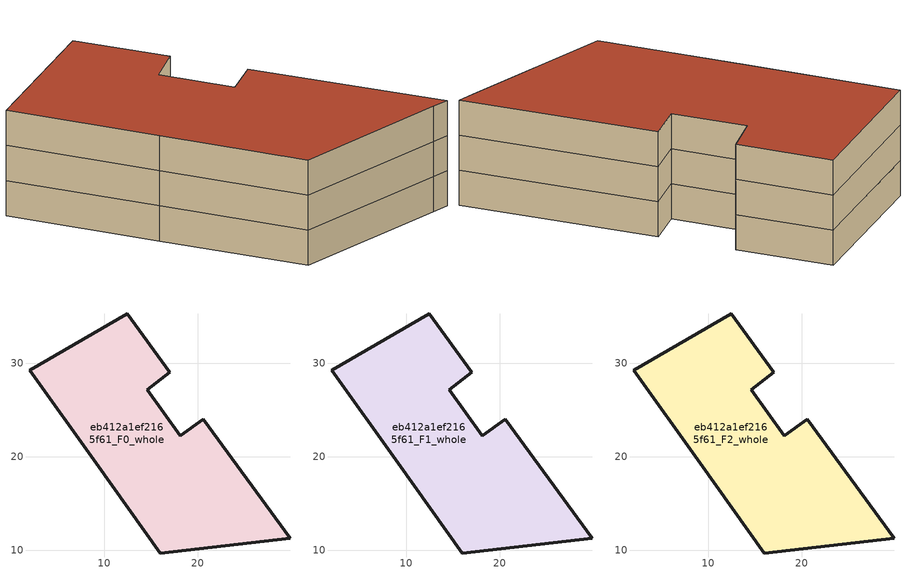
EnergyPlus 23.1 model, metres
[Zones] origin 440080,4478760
eb412a1ef2165f61_F0_whole
 floor ground (EU_floor_Construction): 17.01,29.01 14.64,27.15 18.17,22.24 20.61,23.99 29.91,11.28 28.54,11.13 16.01,9.71 9.15,19.29 2.05,29.23 12.49,35.25 z0
 wall outside (EU_wall_Construction): 29.91,11.28 20.61,23.99 18.17,22.24 14.64,27.15 17.01,29.01 12.49,35.25 2.05,29.23 9.15,19.29 16.01,9.71 28.54,11.13 29.91,11.28 z0:3
eb412a1ef2165f61_F1_whole
 floor to eb412a1ef2165f61_F0_whole (EU_floor_Construction): 17.01,29.01 14.64,27.15 18.17,22.24 20.61,23.99 29.91,11.28 28.54,11.13 16.01,9.71 9.15,19.29 2.05,29.23 12.49,35.25 z3
 wall outside (EU_wall_Construction): 29.91,11.28 20.61,23.99 18.17,22.24 14.64,27.15 17.01,29.01 12.49,35.25 2.05,29.23 9.15,19.29 16.01,9.71 28.54,11.13 29.91,11.28 z3:6
eb412a1ef2165f61_F2_whole
 floor to eb412a1ef2165f61_F1_whole (EU_floor_Construction): 17.01,29.01 14.64,27.15 18.17,22.24 20.61,23.99 29.91,11.28 28.54,11.13 16.01,9.71 9.15,19.29 2.05,29.23 12.49,35.25 z6
 wall outside (EU_wall_Construction): 29.91,11.28 20.61,23.99 18.17,22.24 14.64,27.15 17.01,29.01 12.49,35.25 2.05,29.23 9.15,19.29 16.01,9.71 28.54,11.13 29.91,11.28 z6:9
 roof outside (EU_roof_Construction): 29.91,11.28 20.61,23.99 18.17,22.24 14.64,27.15 17.01,29.01 12.49,35.25 2.05,29.23 9.15,19.29 16.01,9.71 28.54,11.13 z9
[Building]
EU S2 Campaign: North Axis=0; Terrain=City; Solar Distribution=FullExterior
[Site:Location]
Madrid: Latitude=40.5; Longitude=-3.5; Time Zone=1; Elevation=609
[SizingPeriod:WeatherFileDays]
AnnualSizingPeriod: Begin Month=1; Begin Day of Month=1; End Month=12; End Day of Month=31; Day of Week for Start Day=Monday; Use Weather File Daylight Saving Period=No; Use Weather File Rain and Snow Indicators=No
[MATERIAL]
EU_InternalMass_Material: Roughness=MediumRough; Thickness=0.1; Conductivity=1; Density=1800; Specific Heat=900; Thermal Absorptance=0.9; Solar Absorptance=0.7; Visible Absorptance=0.7
[MATERIAL:NOMASS] Roughness=MediumRough; Thermal Absorptance=0.9; Solar Absorptance=0.7; Visible Absorptance=0.7
Name | Thermal Resistance
EU_wall_NoMass | 0.609216
EU_roof_NoMass | 0.513268
EU_floor_NoMass | 0.568163
[CONSTRUCTION]
EU_wall_Construction: EU_wall_NoMass
EU_roof_Construction: EU_roof_NoMass
EU_floor_Construction: EU_floor_NoMass
EU_InternalMass_Construction: EU_InternalMass_Material
[ZONE] Type=1; Multiplier=1; Ceiling Height=autocalculate; Floor Area=autocalculate; Part of Total Floor Area=Yes
Name | Volume
eb412a1ef2165f61_F0_whole | 916.186
eb412a1ef2165f61_F1_whole; eb412a1ef2165f61_F2_whole | 916.185
[INTERNALMASS] Construction=EU_InternalMass_Construction; Surface Area=305.395
Name | Zone or ZoneList
eb412a1ef2165f61_F0_whole_EU_InternalMass | eb412a1ef2165f61_F0_whole
eb412a1ef2165f61_F1_whole_EU_InternalMass | eb412a1ef2165f61_F1_whole
eb412a1ef2165f61_F2_whole_EU_InternalMass | eb412a1ef2165f61_F2_whole
[OTHEREQUIPMENT] Fuel Type=Electricity; Design Level Calculation Method=Watts/Area; Power per Zone Floor Area=1; Fraction Latent=0; Fraction Radiant=0; Fraction Lost=0; Carbon Dioxide Generation Rate=0; EndUse Subcategory=EU_Step8_InternalGains
Name | Zone or ZoneList or Space or SpaceList | Schedule
EU_Step8_InternalGain_eb412a1ef2165f61_F0_whole_f000 | eb412a1ef2165f61_F0_whole | EU_Step8_GainSchedule_eb412a1ef2165f61_F0_whole_f000
EU_Step8_InternalGain_eb412a1ef2165f61_F1_whole_f000 | eb412a1ef2165f61_F1_whole | EU_Step8_GainSchedule_eb412a1ef2165f61_F1_whole_f000
EU_Step8_InternalGain_eb412a1ef2165f61_F2_whole_f000 | eb412a1ef2165f61_F2_whole | EU_Step8_GainSchedule_eb412a1ef2165f61_F2_whole_f000
[ZONEVENTILATION:DESIGNFLOWRATE] Schedule=EU_AlwaysOn; Design Flow Rate Calculation Method=AirChanges/Hour; Air Changes per Hour=0.752966; Ventilation Type=Natural; Fan Pressure Rise=0; Fan Total Efficiency=1; Constant Term Coefficient=1; Temperature Term Coefficient=0; Velocity Term Coefficient=0; Velocity Squared Term Coefficient=0; Minimum Indoor Temperature=-100; Maximum Indoor Temperature=100; Delta Temperature=-100; Minimum Outdoor Temperature=-100; Maximum Outdoor Temperature=100; Maximum Wind Speed=40
Name | Zone or ZoneList or Space or SpaceList
EU_ConstantAir_eb412a1ef2165f61_F0_whole | eb412a1ef2165f61_F0_whole
EU_ConstantAir_eb412a1ef2165f61_F1_whole | eb412a1ef2165f61_F1_whole
EU_ConstantAir_eb412a1ef2165f61_F2_whole | eb412a1ef2165f61_F2_whole
[HVACTEMPLATE:THERMOSTAT] Constant Heating Setpoint=20; Constant Cooling Setpoint=50
EU_HeatOnly_eb412a1ef2165f61_F0_whole; EU_HeatOnly_eb412a1ef2165f61_F1_whole; EU_HeatOnly_eb412a1ef2165f61_F2_whole
[HVACTEMPLATE:ZONE:IDEALLOADSAIRSYSTEM] System Availability Schedule=EU_AlwaysOn; Maximum Heating Supply Air Temperature=50; Minimum Cooling Supply Air Temperature=13; Maximum Heating Supply Air Humidity Ratio=0.0156; Minimum Cooling Supply Air Humidity Ratio=0.0077; Heating Limit=NoLimit; Cooling Limit=NoLimit; Heating Availability Schedule=EU_AlwaysOn; Cooling Availability Schedule=EU_CoolingOff; Dehumidification Control Type=ConstantSensibleHeatRatio; Cooling Sensible Heat Ratio=0.7; Dehumidification Setpoint=60; Humidification Control Type=None; Humidification Setpoint=30; Outdoor Air Method=None; Outdoor Air Flow Rate per Person=0.00944; Outdoor Air Flow Rate per Zone Floor Area=0; Outdoor Air Flow Rate per Zone=0; Demand Controlled Ventilation Type=None; Outdoor Air Economizer Type=NoEconomizer; Heat Recovery Type=None; Sensible Heat Recovery Effectiveness=0.7; Latent Heat Recovery Effectiveness=0.65
Name | Template Thermostat
eb412a1ef2165f61_F0_whole | EU_HeatOnly_eb412a1ef2165f61_F0_whole
eb412a1ef2165f61_F1_whole | EU_HeatOnly_eb412a1ef2165f61_F1_whole
eb412a1ef2165f61_F2_whole | EU_HeatOnly_eb412a1ef2165f61_F2_whole
[SIZING:ZONE] Zone Cooling Design Supply Air Temperature Input Method=SupplyAirTemperature; Zone Cooling Design Supply Air Temperature=13; Zone Heating Design Supply Air Temperature Input Method=SupplyAirTemperature; Zone Heating Design Supply Air Temperature=50; Zone Cooling Design Supply Air Humidity Ratio=0.008; Zone Heating Design Supply Air Humidity Ratio=0.008; Cooling Design Air Flow Method=DesignDay; Cooling Design Air Flow Rate=0; Cooling Minimum Air Flow per Zone Floor Area=0.000762; Cooling Minimum Air Flow=0; Cooling Minimum Air Flow Fraction=0.2; Heating Design Air Flow Method=DesignDay; Heating Design Air Flow Rate=0; Heating Maximum Air Flow per Zone Floor Area=0.002032; Heating Maximum Air Flow=0.141576; Heating Maximum Air Flow Fraction=0.3; Account for Dedicated Outdoor Air System=No; Dedicated Outdoor Air System Control Strategy=NeutralSupplyAir; Dedicated Outdoor Air Low Setpoint Temperature for Design=autosize; Dedicated Outdoor Air High Setpoint Temperature for Design=autosize; Zone Load Sizing Method=Sensible Load Only No Latent Load; Zone Latent Cooling Design Supply Air Humidity Ratio Input Method=HumidityRatioDifference; Zone Cooling Design Supply Air Humidity Ratio Difference=0.005; Zone Latent Heating Design Supply Air Humidity Ratio Input Method=HumidityRatioDifference; Zone Humidification Design Supply Air Humidity Ratio Difference=0.005
eb412a1ef2165f61_F0_whole; eb412a1ef2165f61_F1_whole; eb412a1ef2165f61_F2_whole
[SCHEDULE:CONSTANT]
Name | Hourly Value
EU_AlwaysOn | 1
EU_CoolingOff | 0
[SCHEDULE:FILE] Column Number=1; Rows to Skip at Top=0; Number of Hours of Data=8760; Column Separator=Comma; Interpolate to Timestep=No; Minutes per Item=60; Adjust Schedule for Daylight Savings=Yes
Name | File
EU_Step8_GainSchedule_eb412a1ef2165f61_F0_whole_f000 | C:\Users\o_iseri\Desktop\OpenUBEM\openubem\outputs\eu_evidence\EU-11\ES-MAD-BERRUGUETE\idfs\eb412a1ef2165f61\eb412a1ef2165f61_F0_whole_f000_gain.csv
EU_Step8_GainSchedule_eb412a1ef2165f61_F1_whole_f000 | C:\Users\o_iseri\Desktop\OpenUBEM\openubem\outputs\eu_evidence\EU-11\ES-MAD-BERRUGUETE\idfs\eb412a1ef2165f61\eb412a1ef2165f61_F1_whole_f000_gain.csv
EU_Step8_GainSchedule_eb412a1ef2165f61_F2_whole_f000 | C:\Users\o_iseri\Desktop\OpenUBEM\openubem\outputs\eu_evidence\EU-11\ES-MAD-BERRUGUETE\idfs\eb412a1ef2165f61\eb412a1ef2165f61_F2_whole_f000_gain.csv
